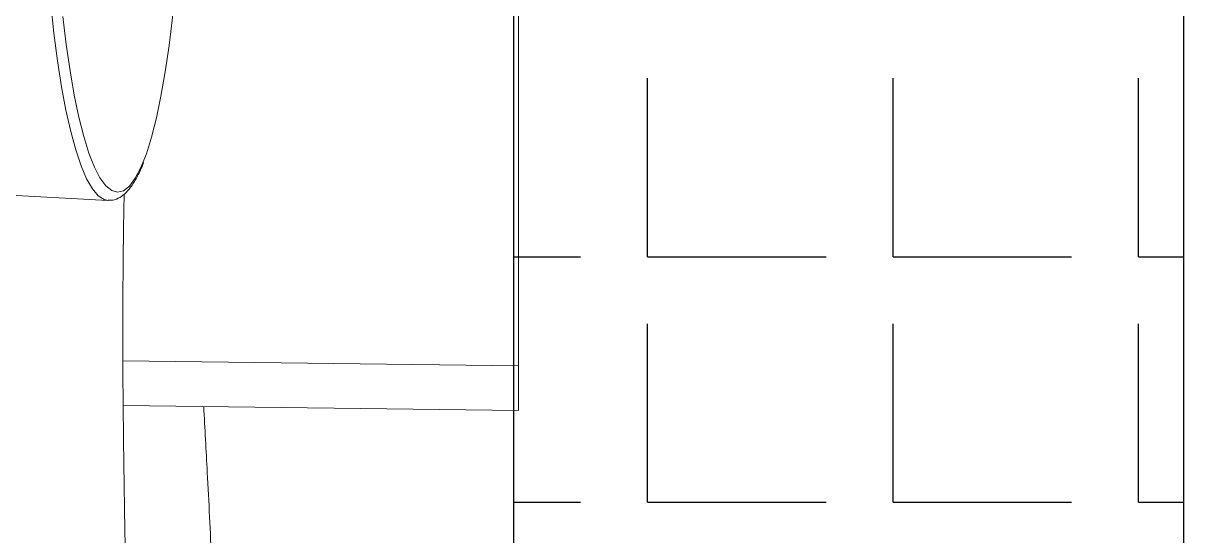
# Model space of a CAD drawing. Extents: x 1944 to 4044, y -46 to 2924.
# Drawn here: x 3637.1 to 3767, y 2168.4 to 2225.8 of the extents above; entities that cross this region are included whole.
import ezdxf

# ---------------------------------------------------------------- set-up
doc = ezdxf.new("R2010")
doc.units = 0
doc.header["$LTSCALE"] = 23.1
doc.layers.get('0').update_dxf_attribs({"linetype": 'CONTINUOUS'})
doc.layers.add('HT', color=3, linetype='CONTINUOUS')

# ---------------------------------------------------------------- blocks, each defined once
blk = doc.blocks.new('A$C1841107C')
at = {"color": 7, "linetype": 'Continuous', "lineweight": 15}
for p, q in [((495, 515.65), (406.5, 515.65)), ((500, 515.65), (495, 515.65)), ((499.42, 471.39), (500, 515.65)), ((475.46, 451.22), (476.45, 469.69))]:
    blk.add_line(p, q, dxfattribs=at)
at = {"color": 8, "linetype": 'Continuous', "lineweight": 15}
blk.add_line((495, 515.65), (494.42, 471.36), dxfattribs=at)
at = {"color": 7, "linetype": 'Continuous', "lineweight": 15, "flags": 128}
for points in [[(471.95, 473.72), (471.23, 473.99), (469.37, 474.57), (467.21, 475.12), (464.77, 475.63), (462.06, 476.11), (459.12, 476.53), (455.97, 476.91), (452.62, 477.24), (449.12, 477.51), (445.49, 477.72), (441.76, 477.87)], [(455.85, 464.65), (459.01, 465.03), (461.96, 465.45), (464.68, 465.92), (467.13, 466.43), (469.3, 466.98), (471.17, 467.56), (471.9, 467.84)]]:
    blk.add_lwpolyline(points, dxfattribs=at)
at = {"color": 8, "linetype": 'Continuous', "lineweight": 15, "flags": 128}
for points in [[(471.9, 467.84), (472.72, 468.17), (473.94, 468.8), (474.82, 469.45), (475.36, 470.11), (475.54, 470.78), (475.37, 471.44), (474.85, 472.1), (473.98, 472.75), (472.77, 473.38), (471.95, 473.72)], [(476.45, 469.71), (476.36, 469.27), (475.93, 468.6), (475.15, 467.95), (474.03, 467.3), (472.58, 466.68), (470.8, 466.08), (468.72, 465.52), (466.36, 464.98), (463.72, 464.49), (460.83, 464.04), (457.72, 463.64), (454.42, 463.29)]]:
    blk.add_lwpolyline(points, dxfattribs=at)
at = {"color": 7, "linetype": 'Continuous', "lineweight": 15}
for points, knots in [([(475.82, 457.84), (476.75, 457.83), (478.54, 457.81), (481.35, 457.79), (484.32, 457.76), (487.55, 457.73), (491.5, 457.69), (496.02, 457.64), (500.88, 457.6), (505.39, 457.57), (509.7, 457.56), (514.09, 457.57), (518.68, 457.61), (523.44, 457.69), (528.34, 457.81), (533.32, 457.97), (538.38, 458.18), (543.34, 458.43), (548.02, 458.73), (552.28, 459.05), (556.12, 459.39), (559.56, 459.75), (562.64, 460.15), (565.42, 460.59), (567.88, 461.07), (570.03, 461.6), (571.87, 462.16), (573.55, 462.81), (575.21, 463.67), (576.49, 464.55), (577.7, 465.69), (578.76, 467.05), (579.7, 469.14), (580.01, 471.52), (579.58, 473.95), (578.47, 476.05), (576.96, 477.67), (575.15, 478.92), (573.03, 479.86), (570.42, 480.62), (567.23, 481.22), (563.71, 481.63), (559.98, 481.9), (555.68, 482.07), (550.77, 482.16), (545.34, 482.16), (539.43, 482.08), (533.09, 481.93), (525.57, 481.68), (516.81, 481.31), (507.79, 480.87), (502, 480.55), (499.54, 480.41)], [0, 0, 0, 0, 0.0213405, 0.0406872, 0.0621099, 0.0854832, 0.1088506, 0.143855, 0.1768099, 0.2050359, 0.2319645, 0.2598555, 0.2890857, 0.3195667, 0.350627, 0.3827002, 0.415678, 0.4493773, 0.4813187, 0.5112633, 0.5392911, 0.5654881, 0.5899394, 0.6129344, 0.6365147, 0.6536306, 0.6712131, 0.6888305, 0.7051801, 0.7203044, 0.729636, 0.7390876, 0.7488219, 0.7593089, 0.7704628, 0.7812965, 0.7916017, 0.8024938, 0.8183354, 0.8351199, 0.8517491, 0.864072, 0.8763012, 0.8885225, 0.9007013, 0.9128955, 0.925218, 0.9377634, 0.9506043, 0.9682635, 0.9865373, 1, 1, 1, 1]), ([(567.68, 475.59), (567.69, 475.6), (567.71, 475.63), (567.46, 475.53), (567.14, 475.43), (566.53, 475.24), (565.46, 474.96), (563.75, 474.59), (561.9, 474.26), (560, 473.97), (558.08, 473.71), (556.03, 473.47), (553.75, 473.23), (551.14, 473), (548.19, 472.78), (543.9, 472.5), (538.19, 472.23), (530.61, 471.96), (522.47, 471.75), (514.03, 471.59), (507.54, 471.49), (502.89, 471.43), (499.91, 471.4), (496.99, 471.37), (494.11, 471.36), (491.34, 471.35), (488.86, 471.36), (486.73, 471.37), (484.97, 471.38), (483.39, 471.39), (481.82, 471.41), (480.1, 471.43), (478.13, 471.46), (476.65, 471.49), (475.84, 471.5), (475.76, 471.51)], [0, 0, 0, 0, 0.0057681, 0.0184902, 0.0313147, 0.0444676, 0.0737887, 0.1039065, 0.1322515, 0.1584779, 0.1824317, 0.2061318, 0.2322583, 0.2609124, 0.292192, 0.3257882, 0.3925746, 0.4595231, 0.5400721, 0.6183063, 0.6935171, 0.7223966, 0.7511124, 0.7796495, 0.8079939, 0.836132, 0.8628715, 0.8834201, 0.9017331, 0.917776, 0.9330892, 0.9513433, 0.9727294, 0.9972954, 1, 1, 1, 1]), ([(476.42, 469.73), (476.43, 469.83), (476.47, 470.21), (476.24, 470.86), (475.75, 471.59), (474.99, 472.27), (473.89, 472.94), (472.95, 473.4), (472.29, 473.64), (472.22, 473.66)], [0, 0, 0, 0, 0.054867, 0.211025, 0.370332, 0.550891, 0.757948, 0.973524, 1, 1, 1, 1])]:
    blk.add_open_spline(points, degree=3, knots=knots, dxfattribs=at)

msp = doc.modelspace()

# ---------------------------------------------------------------- linework, layer by layer
at = {"layer": 'HT', "ltscale": 0.5}
for p, q in [((3692.02, 675.84), (3692.02, 2763.82)), ((3767.02, 643.84), (3767.02, 2763.82)), ((3706.96, 2199.64), (3706.96, 2219.64)), ((3734.46, 2199.64), (3734.46, 2219.64)), ((3761.96, 2199.64), (3761.96, 2219.64)), ((3692.02, 2199.64), (3699.46, 2199.64)), ((3706.96, 2199.64), (3726.96, 2199.64)), ((3734.46, 2199.64), (3754.46, 2199.64)), ((3761.96, 2199.64), (3767.02, 2199.64)), ((3706.96, 2172.14), (3706.96, 2192.14)), ((3734.46, 2172.14), (3734.46, 2192.14)), ((3761.96, 2172.14), (3761.96, 2192.14)), ((3692.02, 2172.14), (3699.46, 2172.14)), ((3706.96, 2172.14), (3726.96, 2172.14)), ((3734.46, 2172.14), (3754.46, 2172.14)), ((3761.96, 2172.14), (3767.02, 2172.14))]:
    msp.add_line(p, q, dxfattribs=at)

# ---------------------------------------------------------------- block references
at = {"lineweight": 15, "rotation": 270}
msp.add_blockref('A$C1841107C', (3176.87, 2682.41), dxfattribs=at)

doc.saveas('drawing.dxf')
